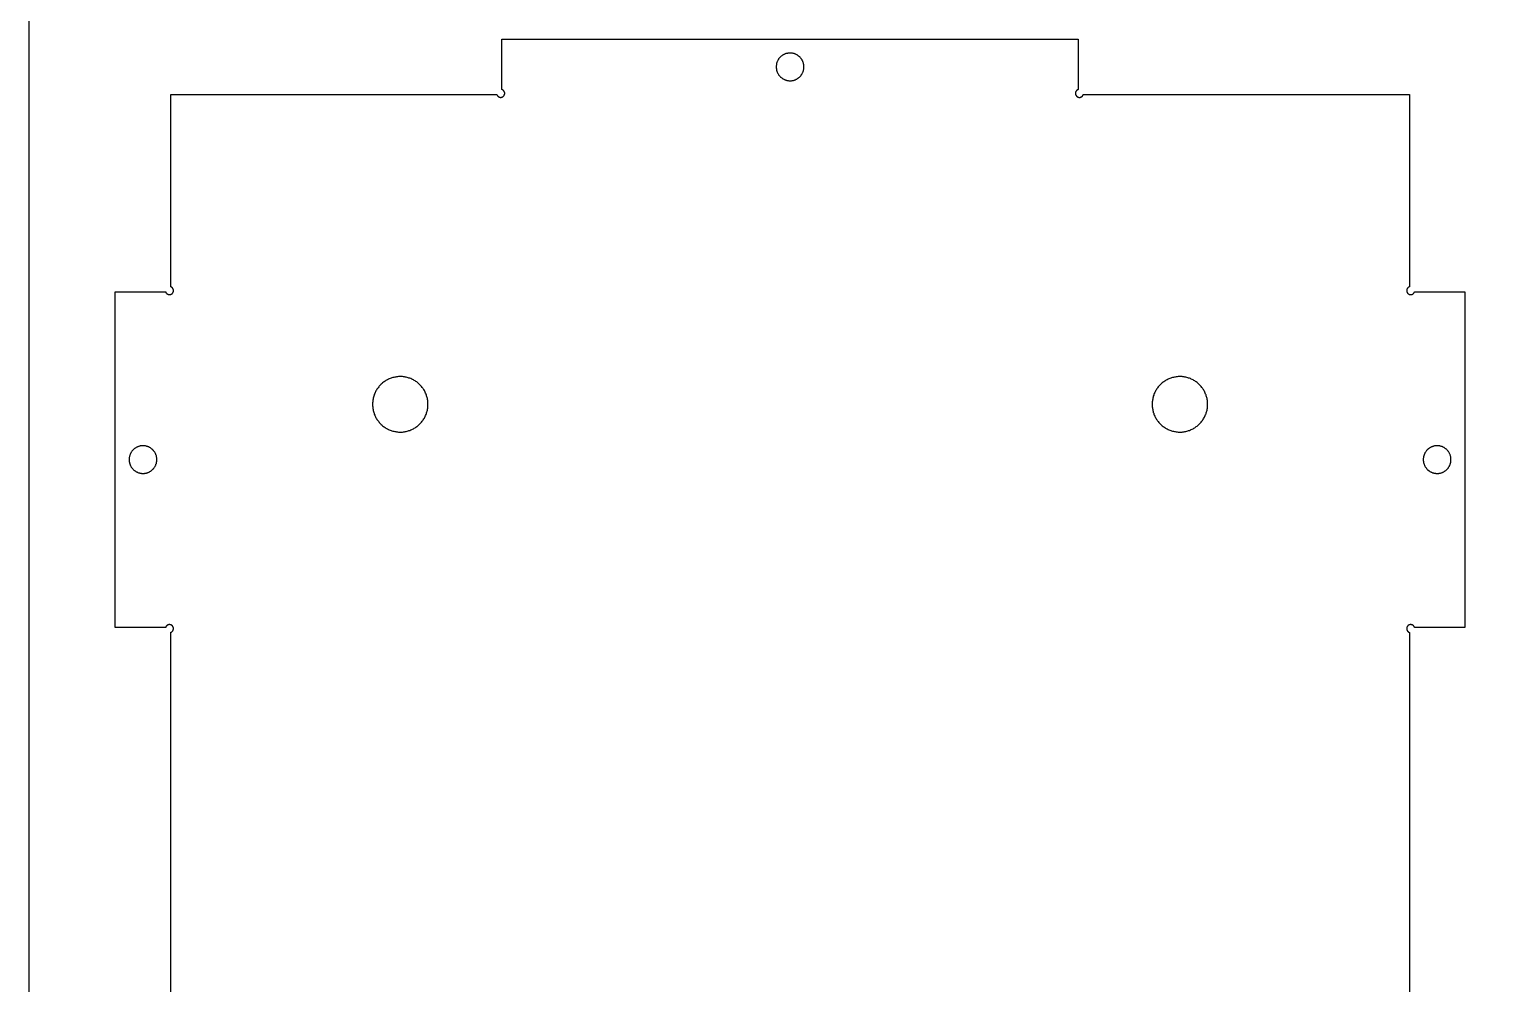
# Model space of a CAD drawing. Header units: millimetres. Extents: x -4.8 to 28.2, y -105.7 to -66.7.
# Drawn here: x -4.75 to 11.08, y -95.42 to -85.1 of the extents above; entities that cross this region are included whole.
import ezdxf

# ---------------------------------------------------------------- set-up
doc = ezdxf.new("R2010")
doc.units = ezdxf.units.MM
doc.header["$MEASUREMENT"] = 0
doc.layers.add('Aclicical-Shet', color=5, linetype='Continuous', true_color=0x0000ff)
doc.layers.add('cut', color=7, linetype='Continuous', true_color=0x000000)

msp = doc.modelspace()

# ---------------------------------------------------------------- linework, layer by layer
at = {"layer": 'Aclicical-Shet'}
msp.add_lwpolyline([(28.245, -66.744), (28.245, -105.744), (-4.755, -105.744), (-4.755, -66.744), (28.245, -66.744)], dxfattribs=at)
at = {"layer": 'cut'}
for points in [[(-3.825, -87.936), (-3.279, -87.936), (-3.279, -87.938), (-3.278, -87.939), (-3.278, -87.941), (-3.277, -87.942), (-3.276, -87.943), (-3.276, -87.945), (-3.275, -87.946), (-3.274, -87.947), (-3.273, -87.948), (-3.272, -87.949), (-3.271, -87.951), (-3.27, -87.952), (-3.269, -87.953), (-3.268, -87.954), (-3.267, -87.955), (-3.266, -87.956), (-3.265, -87.957), (-3.264, -87.958), (-3.262, -87.959), (-3.261, -87.959), (-3.26, -87.96), (-3.258, -87.961), (-3.257, -87.962), (-3.256, -87.962), (-3.254, -87.963), (-3.253, -87.963), (-3.251, -87.964), (-3.25, -87.964), (-3.249, -87.965), (-3.247, -87.965), (-3.246, -87.965), (-3.244, -87.965), (-3.243, -87.966), (-3.241, -87.966), (-3.24, -87.966), (-3.238, -87.966), (-3.237, -87.966), (-3.235, -87.966), (-3.234, -87.966), (-3.232, -87.965), (-3.231, -87.965), (-3.229, -87.965), (-3.228, -87.965), (-3.226, -87.964), (-3.225, -87.964), (-3.223, -87.963), (-3.222, -87.963), (-3.221, -87.962), (-3.219, -87.961), (-3.218, -87.961), (-3.217, -87.96), (-3.215, -87.959), (-3.214, -87.958), (-3.213, -87.958), (-3.212, -87.957), (-3.21, -87.956), (-3.209, -87.955), (-3.208, -87.954), (-3.207, -87.953), (-3.206, -87.952), (-3.205, -87.95), (-3.204, -87.949), (-3.203, -87.948), (-3.202, -87.947), (-3.202, -87.946), (-3.201, -87.944), (-3.2, -87.943), (-3.199, -87.942), (-3.199, -87.94), (-3.198, -87.939), (-3.198, -87.937), (-3.197, -87.936), (-3.197, -87.935), (-3.196, -87.933), (-3.196, -87.932), (-3.196, -87.93), (-3.196, -87.929), (-3.195, -87.927), (-3.195, -87.926), (-3.195, -87.924), (-3.195, -87.923), (-3.195, -87.921), (-3.195, -87.92), (-3.195, -87.918), (-3.195, -87.917), (-3.196, -87.915), (-3.196, -87.914), (-3.196, -87.912), (-3.197, -87.911), (-3.197, -87.909), (-3.198, -87.908), (-3.198, -87.907), (-3.199, -87.905), (-3.199, -87.904), (-3.2, -87.903), (-3.201, -87.901), (-3.201, -87.9), (-3.202, -87.899), (-3.203, -87.897), (-3.204, -87.896), (-3.205, -87.895), (-3.206, -87.894), (-3.207, -87.893), (-3.208, -87.892), (-3.209, -87.891), (-3.21, -87.89), (-3.211, -87.889), (-3.213, -87.888), (-3.214, -87.887), (-3.215, -87.886), (-3.216, -87.885), (-3.218, -87.885), (-3.219, -87.884), (-3.22, -87.883), (-3.222, -87.883), (-3.223, -87.882), (-3.225, -87.882), (-3.225, -85.803), (0.304, -85.803), (0.304, -85.804), (0.305, -85.805), (0.306, -85.807), (0.306, -85.808), (0.307, -85.809), (0.308, -85.811), (0.308, -85.812), (0.309, -85.813), (0.31, -85.814), (0.311, -85.816), (0.312, -85.817), (0.313, -85.818), (0.314, -85.819), (0.315, -85.82), (0.316, -85.821), (0.317, -85.822), (0.318, -85.823), (0.32, -85.824), (0.321, -85.825), (0.322, -85.826), (0.323, -85.826), (0.325, -85.827), (0.326, -85.828), (0.328, -85.828), (0.329, -85.829), (0.33, -85.83), (0.332, -85.83), (0.333, -85.83), (0.335, -85.831), (0.336, -85.831), (0.338, -85.831), (0.339, -85.832), (0.341, -85.832), (0.342, -85.832), (0.344, -85.832), (0.345, -85.832), (0.347, -85.832), (0.348, -85.832), (0.35, -85.832), (0.351, -85.832), (0.353, -85.831), (0.354, -85.831), (0.355, -85.831), (0.357, -85.83), (0.358, -85.83), (0.36, -85.829), (0.361, -85.829), (0.363, -85.828), (0.364, -85.828), (0.365, -85.827), (0.367, -85.826), (0.368, -85.825), (0.369, -85.825), (0.37, -85.824), (0.372, -85.823), (0.373, -85.822), (0.374, -85.821), (0.375, -85.82), (0.376, -85.819), (0.377, -85.818), (0.378, -85.817), (0.379, -85.815), (0.38, -85.814), (0.381, -85.813), (0.382, -85.812), (0.382, -85.81), (0.383, -85.809), (0.384, -85.808), (0.384, -85.806), (0.385, -85.805), (0.385, -85.804), (0.386, -85.802), (0.386, -85.801), (0.387, -85.799), (0.387, -85.798), (0.387, -85.796), (0.388, -85.795), (0.388, -85.793), (0.388, -85.792), (0.388, -85.79), (0.388, -85.789), (0.388, -85.787), (0.388, -85.786), (0.388, -85.784), (0.388, -85.783), (0.388, -85.781), (0.387, -85.78), (0.387, -85.779), (0.387, -85.777), (0.386, -85.776), (0.386, -85.774), (0.385, -85.773), (0.384, -85.771), (0.384, -85.77), (0.383, -85.769), (0.382, -85.767), (0.382, -85.766), (0.381, -85.765), (0.38, -85.764), (0.379, -85.762), (0.378, -85.761), (0.377, -85.76), (0.376, -85.759), (0.375, -85.758), (0.374, -85.757), (0.373, -85.756), (0.372, -85.755), (0.371, -85.754), (0.369, -85.753), (0.368, -85.752), (0.367, -85.752), (0.366, -85.751), (0.364, -85.75), (0.363, -85.749), (0.361, -85.749), (0.36, -85.748), (0.359, -85.748), (0.359, -85.203), (6.592, -85.203), (6.592, -85.748), (6.591, -85.748), (6.589, -85.749), (6.588, -85.749), (6.587, -85.75), (6.585, -85.751), (6.584, -85.752), (6.583, -85.752), (6.582, -85.753), (6.58, -85.754), (6.579, -85.755), (6.578, -85.756), (6.577, -85.757), (6.576, -85.758), (6.575, -85.759), (6.574, -85.76), (6.573, -85.761), (6.572, -85.762), (6.571, -85.764), (6.57, -85.765), (6.569, -85.766), (6.568, -85.767), (6.568, -85.769), (6.567, -85.77), (6.566, -85.771), (6.566, -85.773), (6.565, -85.774), (6.565, -85.776), (6.564, -85.777), (6.564, -85.779), (6.564, -85.78), (6.563, -85.781), (6.563, -85.783), (6.563, -85.784), (6.563, -85.786), (6.563, -85.787), (6.563, -85.789), (6.563, -85.79), (6.563, -85.792), (6.563, -85.793), (6.563, -85.795), (6.563, -85.796), (6.564, -85.798), (6.564, -85.799), (6.564, -85.801), (6.565, -85.802), (6.565, -85.804), (6.566, -85.805), (6.567, -85.806), (6.567, -85.808), (6.568, -85.809), (6.569, -85.81), (6.569, -85.812), (6.57, -85.813), (6.571, -85.814), (6.572, -85.815), (6.573, -85.817), (6.574, -85.818), (6.575, -85.819), (6.576, -85.82), (6.577, -85.821), (6.578, -85.822), (6.579, -85.823), (6.581, -85.824), (6.582, -85.825), (6.583, -85.825), (6.584, -85.826), (6.586, -85.827), (6.587, -85.828), (6.588, -85.828), (6.59, -85.829), (6.591, -85.829), (6.593, -85.83), (6.594, -85.83), (6.595, -85.831), (6.597, -85.831), (6.598, -85.831), (6.6, -85.832), (6.601, -85.832), (6.603, -85.832), (6.604, -85.832), (6.606, -85.832), (6.607, -85.832), (6.609, -85.832), (6.61, -85.832), (6.612, -85.832), (6.613, -85.831), (6.615, -85.831), (6.616, -85.831), (6.618, -85.83), (6.619, -85.83), (6.621, -85.83), (6.622, -85.829), (6.623, -85.828), (6.625, -85.828), (6.626, -85.827), (6.627, -85.826), (6.629, -85.826), (6.63, -85.825), (6.631, -85.824), (6.632, -85.823), (6.634, -85.822), (6.635, -85.821), (6.636, -85.82), (6.637, -85.819), (6.638, -85.818), (6.639, -85.817), (6.64, -85.816), (6.641, -85.814), (6.642, -85.813), (6.642, -85.812), (6.643, -85.811), (6.644, -85.809), (6.645, -85.808), (6.645, -85.807), (6.646, -85.805), (6.646, -85.804), (6.647, -85.803), (10.175, -85.803), (10.175, -87.882), (10.174, -87.882), (10.173, -87.883), (10.171, -87.883), (10.17, -87.884), (10.169, -87.885), (10.167, -87.885), (10.166, -87.886), (10.165, -87.887), (10.163, -87.888), (10.162, -87.889), (10.161, -87.89), (10.16, -87.891), (10.159, -87.892), (10.158, -87.893), (10.157, -87.894), (10.156, -87.895), (10.155, -87.896), (10.154, -87.897), (10.153, -87.899), (10.152, -87.9), (10.152, -87.901), (10.151, -87.903), (10.15, -87.904), (10.15, -87.905), (10.149, -87.907), (10.148, -87.908), (10.148, -87.909), (10.148, -87.911), (10.147, -87.912), (10.147, -87.914), (10.147, -87.915), (10.146, -87.917), (10.146, -87.918), (10.146, -87.92), (10.146, -87.921), (10.146, -87.923), (10.146, -87.924), (10.146, -87.926), (10.146, -87.927), (10.146, -87.929), (10.147, -87.93), (10.147, -87.932), (10.147, -87.933), (10.148, -87.935), (10.148, -87.936), (10.149, -87.937), (10.149, -87.939), (10.15, -87.94), (10.15, -87.942), (10.151, -87.943), (10.152, -87.944), (10.153, -87.946), (10.153, -87.947), (10.154, -87.948), (10.155, -87.949), (10.156, -87.95), (10.157, -87.952), (10.158, -87.953), (10.159, -87.954), (10.16, -87.955), (10.161, -87.956), (10.163, -87.957), (10.164, -87.958), (10.165, -87.958), (10.166, -87.959), (10.168, -87.96), (10.169, -87.961), (10.17, -87.961), (10.172, -87.962), (10.173, -87.963), (10.174, -87.963), (10.176, -87.964), (10.177, -87.964), (10.179, -87.965), (10.18, -87.965), (10.182, -87.965), (10.183, -87.965), (10.185, -87.966), (10.186, -87.966), (10.188, -87.966), (10.189, -87.966), (10.191, -87.966), (10.192, -87.966), (10.194, -87.966), (10.195, -87.965), (10.197, -87.965), (10.198, -87.965), (10.199, -87.965), (10.201, -87.964), (10.202, -87.964), (10.204, -87.963), (10.205, -87.963), (10.207, -87.962), (10.208, -87.962), (10.209, -87.961), (10.211, -87.96), (10.212, -87.959), (10.213, -87.959), (10.214, -87.958), (10.216, -87.957), (10.217, -87.956), (10.218, -87.955), (10.219, -87.954), (10.22, -87.953), (10.221, -87.952), (10.222, -87.951), (10.223, -87.949), (10.224, -87.948), (10.225, -87.947), (10.226, -87.946), (10.226, -87.945), (10.227, -87.943), (10.228, -87.942), (10.229, -87.941), (10.229, -87.939), (10.23, -87.938), (10.23, -87.936), (10.775, -87.936), (10.775, -91.565), (10.23, -91.565), (10.23, -91.563), (10.229, -91.562), (10.229, -91.56), (10.228, -91.559), (10.227, -91.558), (10.226, -91.556), (10.226, -91.555), (10.225, -91.554), (10.224, -91.553), (10.223, -91.551), (10.222, -91.55), (10.221, -91.549), (10.22, -91.548), (10.219, -91.547), (10.218, -91.546), (10.217, -91.545), (10.216, -91.544), (10.214, -91.543), (10.213, -91.542), (10.212, -91.541), (10.211, -91.541), (10.209, -91.54), (10.208, -91.539), (10.207, -91.539), (10.205, -91.538), (10.204, -91.538), (10.202, -91.537), (10.201, -91.537), (10.199, -91.536), (10.198, -91.536), (10.197, -91.536), (10.195, -91.535), (10.194, -91.535), (10.192, -91.535), (10.191, -91.535), (10.189, -91.535), (10.188, -91.535), (10.186, -91.535), (10.185, -91.535), (10.183, -91.536), (10.182, -91.536), (10.18, -91.536), (10.179, -91.536), (10.177, -91.537), (10.176, -91.537), (10.174, -91.538), (10.173, -91.538), (10.172, -91.539), (10.17, -91.539), (10.169, -91.54), (10.168, -91.541), (10.166, -91.542), (10.165, -91.542), (10.164, -91.543), (10.163, -91.544), (10.161, -91.545), (10.16, -91.546), (10.159, -91.547), (10.158, -91.548), (10.157, -91.549), (10.156, -91.551), (10.155, -91.552), (10.154, -91.553), (10.153, -91.554), (10.153, -91.555), (10.152, -91.557), (10.151, -91.558), (10.15, -91.559), (10.15, -91.561), (10.149, -91.562), (10.149, -91.563), (10.148, -91.565), (10.148, -91.566), (10.147, -91.568), (10.147, -91.569), (10.147, -91.571), (10.146, -91.572), (10.146, -91.574), (10.146, -91.575), (10.146, -91.577), (10.146, -91.578), (10.146, -91.58), (10.146, -91.581), (10.146, -91.583), (10.146, -91.584), (10.147, -91.586), (10.147, -91.587), (10.147, -91.589), (10.148, -91.59), (10.148, -91.591), (10.148, -91.593), (10.149, -91.594), (10.15, -91.596), (10.15, -91.597), (10.151, -91.598), (10.152, -91.6), (10.152, -91.601), (10.153, -91.602), (10.154, -91.604), (10.155, -91.605), (10.156, -91.606), (10.157, -91.607), (10.158, -91.608), (10.159, -91.609), (10.16, -91.61), (10.161, -91.611), (10.162, -91.612), (10.163, -91.613), (10.165, -91.614), (10.166, -91.615), (10.167, -91.616), (10.169, -91.616), (10.17, -91.617), (10.171, -91.618), (10.173, -91.618), (10.174, -91.619), (10.175, -91.619), (10.175, -104.543)], [(3.625, -85.503), (3.625, -85.497), (3.625, -85.492), (3.625, -85.487), (3.624, -85.482), (3.623, -85.477), (3.622, -85.472), (3.621, -85.466), (3.62, -85.461), (3.618, -85.456), (3.616, -85.452), (3.615, -85.447), (3.613, -85.442), (3.61, -85.437), (3.608, -85.432), (3.606, -85.428), (3.603, -85.423), (3.6, -85.419), (3.597, -85.415), (3.594, -85.411), (3.591, -85.407), (3.587, -85.403), (3.584, -85.399), (3.58, -85.395), (3.576, -85.392), (3.572, -85.388), (3.568, -85.385), (3.564, -85.382), (3.56, -85.379), (3.556, -85.376), (3.551, -85.373), (3.547, -85.371), (3.542, -85.368), (3.537, -85.366), (3.533, -85.364), (3.528, -85.362), (3.523, -85.36), (3.518, -85.359), (3.513, -85.357), (3.508, -85.356), (3.503, -85.355), (3.497, -85.354), (3.492, -85.354), (3.487, -85.353), (3.482, -85.353), (3.477, -85.353), (3.472, -85.353), (3.466, -85.353), (3.461, -85.353), (3.456, -85.354), (3.451, -85.355), (3.446, -85.356), (3.441, -85.357), (3.436, -85.358), (3.431, -85.359), (3.426, -85.361), (3.421, -85.363), (3.416, -85.365), (3.411, -85.367), (3.407, -85.369), (3.402, -85.372), (3.397, -85.374), (3.393, -85.377), (3.389, -85.38), (3.385, -85.383), (3.38, -85.386), (3.376, -85.39), (3.373, -85.393), (3.369, -85.397), (3.365, -85.401), (3.362, -85.405), (3.359, -85.409), (3.355, -85.413), (3.352, -85.417), (3.349, -85.421), (3.347, -85.426), (3.344, -85.43), (3.342, -85.435), (3.339, -85.439), (3.337, -85.444), (3.335, -85.449), (3.334, -85.454), (3.332, -85.459), (3.33, -85.464), (3.329, -85.469), (3.328, -85.474), (3.327, -85.479), (3.327, -85.484), (3.326, -85.49), (3.326, -85.495), (3.325, -85.5), (3.325, -85.505), (3.326, -85.51), (3.326, -85.516), (3.327, -85.521), (3.327, -85.526), (3.328, -85.531), (3.329, -85.536), (3.33, -85.541), (3.332, -85.546), (3.334, -85.551), (3.335, -85.556), (3.337, -85.561), (3.339, -85.566), (3.342, -85.57), (3.344, -85.575), (3.347, -85.579), (3.349, -85.584), (3.352, -85.588), (3.355, -85.592), (3.359, -85.597), (3.362, -85.601), (3.365, -85.604), (3.369, -85.608), (3.373, -85.612), (3.376, -85.615), (3.38, -85.619), (3.385, -85.622), (3.389, -85.625), (3.393, -85.628), (3.397, -85.631), (3.402, -85.633), (3.407, -85.636), (3.411, -85.638), (3.416, -85.64), (3.421, -85.642), (3.426, -85.644), (3.431, -85.646), (3.436, -85.647), (3.441, -85.648), (3.446, -85.65), (3.451, -85.651), (3.456, -85.651), (3.461, -85.652), (3.466, -85.652), (3.472, -85.652), (3.477, -85.653), (3.482, -85.652), (3.487, -85.652), (3.492, -85.652), (3.497, -85.651), (3.503, -85.65), (3.508, -85.649), (3.513, -85.648), (3.518, -85.646), (3.523, -85.645), (3.528, -85.643), (3.533, -85.641), (3.537, -85.639), (3.542, -85.637), (3.547, -85.635), (3.551, -85.632), (3.556, -85.629), (3.56, -85.626), (3.564, -85.623), (3.568, -85.62), (3.572, -85.617), (3.576, -85.614), (3.58, -85.61), (3.584, -85.606), (3.587, -85.602), (3.591, -85.599), (3.594, -85.594), (3.597, -85.59), (3.6, -85.586), (3.603, -85.582), (3.606, -85.577), (3.608, -85.573), (3.61, -85.568), (3.613, -85.563), (3.615, -85.558), (3.616, -85.554), (3.618, -85.549), (3.62, -85.544), (3.621, -85.539), (3.622, -85.534), (3.623, -85.528), (3.624, -85.523), (3.625, -85.518), (3.625, -85.513), (3.625, -85.508), (3.625, -85.503)], [(-3.225, -104.543), (-3.225, -91.619), (-3.223, -91.619), (-3.222, -91.618), (-3.22, -91.618), (-3.219, -91.617), (-3.218, -91.616), (-3.216, -91.616), (-3.215, -91.615), (-3.214, -91.614), (-3.213, -91.613), (-3.211, -91.612), (-3.21, -91.611), (-3.209, -91.61), (-3.208, -91.609), (-3.207, -91.608), (-3.206, -91.607), (-3.205, -91.606), (-3.204, -91.605), (-3.203, -91.604), (-3.202, -91.602), (-3.201, -91.601), (-3.201, -91.6), (-3.2, -91.598), (-3.199, -91.597), (-3.199, -91.596), (-3.198, -91.594), (-3.198, -91.593), (-3.197, -91.591), (-3.197, -91.59), (-3.196, -91.589), (-3.196, -91.587), (-3.196, -91.586), (-3.195, -91.584), (-3.195, -91.583), (-3.195, -91.581), (-3.195, -91.58), (-3.195, -91.578), (-3.195, -91.577), (-3.195, -91.575), (-3.195, -91.574), (-3.196, -91.572), (-3.196, -91.571), (-3.196, -91.569), (-3.196, -91.568), (-3.197, -91.566), (-3.197, -91.565), (-3.198, -91.563), (-3.198, -91.562), (-3.199, -91.561), (-3.199, -91.559), (-3.2, -91.558), (-3.201, -91.557), (-3.202, -91.555), (-3.202, -91.554), (-3.203, -91.553), (-3.204, -91.552), (-3.205, -91.551), (-3.206, -91.549), (-3.207, -91.548), (-3.208, -91.547), (-3.209, -91.546), (-3.21, -91.545), (-3.212, -91.544), (-3.213, -91.543), (-3.214, -91.542), (-3.215, -91.542), (-3.217, -91.541), (-3.218, -91.54), (-3.219, -91.539), (-3.221, -91.539), (-3.222, -91.538), (-3.223, -91.538), (-3.225, -91.537), (-3.226, -91.537), (-3.228, -91.536), (-3.229, -91.536), (-3.231, -91.536), (-3.232, -91.536), (-3.234, -91.535), (-3.235, -91.535), (-3.237, -91.535), (-3.238, -91.535), (-3.24, -91.535), (-3.241, -91.535), (-3.243, -91.535), (-3.244, -91.535), (-3.246, -91.536), (-3.247, -91.536), (-3.249, -91.536), (-3.25, -91.537), (-3.251, -91.537), (-3.253, -91.538), (-3.254, -91.538), (-3.256, -91.539), (-3.257, -91.539), (-3.258, -91.54), (-3.26, -91.541), (-3.261, -91.541), (-3.262, -91.542), (-3.264, -91.543), (-3.265, -91.544), (-3.266, -91.545), (-3.267, -91.546), (-3.268, -91.547), (-3.269, -91.548), (-3.27, -91.549), (-3.271, -91.55), (-3.272, -91.551), (-3.273, -91.553), (-3.274, -91.554), (-3.275, -91.555), (-3.276, -91.556), (-3.276, -91.558), (-3.277, -91.559), (-3.278, -91.56), (-3.278, -91.562), (-3.279, -91.563), (-3.279, -91.565), (-3.825, -91.565), (-3.825, -87.936)], [(-0.442, -89.153), (-0.442, -89.142), (-0.442, -89.132), (-0.443, -89.121), (-0.444, -89.111), (-0.446, -89.101), (-0.448, -89.091), (-0.45, -89.08), (-0.453, -89.07), (-0.456, -89.06), (-0.459, -89.05), (-0.463, -89.041), (-0.467, -89.031), (-0.472, -89.022), (-0.476, -89.012), (-0.481, -89.003), (-0.487, -88.994), (-0.492, -88.986), (-0.498, -88.977), (-0.504, -88.969), (-0.511, -88.961), (-0.518, -88.953), (-0.525, -88.945), (-0.532, -88.938), (-0.54, -88.931), (-0.548, -88.924), (-0.556, -88.917), (-0.564, -88.911), (-0.572, -88.905), (-0.581, -88.899), (-0.59, -88.894), (-0.599, -88.889), (-0.608, -88.884), (-0.618, -88.879), (-0.627, -88.875), (-0.637, -88.871), (-0.647, -88.868), (-0.657, -88.865), (-0.667, -88.862), (-0.677, -88.86), (-0.687, -88.858), (-0.697, -88.856), (-0.708, -88.854), (-0.718, -88.853), (-0.729, -88.853), (-0.739, -88.853), (-0.749, -88.853), (-0.76, -88.853), (-0.77, -88.854), (-0.781, -88.855), (-0.791, -88.857), (-0.801, -88.859), (-0.811, -88.861), (-0.821, -88.863), (-0.831, -88.866), (-0.841, -88.87), (-0.851, -88.873), (-0.861, -88.877), (-0.87, -88.881), (-0.879, -88.886), (-0.889, -88.891), (-0.898, -88.896), (-0.906, -88.902), (-0.915, -88.908), (-0.923, -88.914), (-0.932, -88.92), (-0.939, -88.927), (-0.947, -88.934), (-0.955, -88.941), (-0.962, -88.949), (-0.969, -88.957), (-0.975, -88.965), (-0.982, -88.973), (-0.988, -88.981), (-0.994, -88.99), (-0.999, -88.999), (-1.004, -89.008), (-1.009, -89.017), (-1.014, -89.026), (-1.018, -89.036), (-1.022, -89.046), (-1.025, -89.055), (-1.029, -89.065), (-1.031, -89.075), (-1.034, -89.085), (-1.036, -89.096), (-1.038, -89.106), (-1.039, -89.116), (-1.04, -89.127), (-1.041, -89.137), (-1.042, -89.147), (-1.042, -89.158), (-1.041, -89.168), (-1.04, -89.179), (-1.039, -89.189), (-1.038, -89.199), (-1.036, -89.209), (-1.034, -89.22), (-1.031, -89.23), (-1.029, -89.24), (-1.025, -89.25), (-1.022, -89.259), (-1.018, -89.269), (-1.014, -89.279), (-1.009, -89.288), (-1.004, -89.297), (-0.999, -89.306), (-0.994, -89.315), (-0.988, -89.324), (-0.982, -89.332), (-0.975, -89.34), (-0.969, -89.348), (-0.962, -89.356), (-0.955, -89.364), (-0.947, -89.371), (-0.939, -89.378), (-0.932, -89.385), (-0.923, -89.391), (-0.915, -89.397), (-0.906, -89.403), (-0.898, -89.409), (-0.889, -89.414), (-0.879, -89.419), (-0.87, -89.424), (-0.861, -89.428), (-0.851, -89.432), (-0.841, -89.436), (-0.831, -89.439), (-0.821, -89.442), (-0.811, -89.444), (-0.801, -89.447), (-0.791, -89.448), (-0.781, -89.45), (-0.77, -89.451), (-0.76, -89.452), (-0.749, -89.452), (-0.739, -89.453), (-0.729, -89.452), (-0.718, -89.452), (-0.708, -89.451), (-0.697, -89.449), (-0.687, -89.448), (-0.677, -89.446), (-0.667, -89.443), (-0.657, -89.44), (-0.647, -89.437), (-0.637, -89.434), (-0.627, -89.43), (-0.618, -89.426), (-0.608, -89.421), (-0.599, -89.417), (-0.59, -89.411), (-0.581, -89.406), (-0.572, -89.4), (-0.564, -89.394), (-0.556, -89.388), (-0.548, -89.381), (-0.54, -89.375), (-0.532, -89.367), (-0.525, -89.36), (-0.518, -89.352), (-0.511, -89.344), (-0.504, -89.336), (-0.498, -89.328), (-0.492, -89.319), (-0.487, -89.311), (-0.481, -89.302), (-0.476, -89.293), (-0.472, -89.283), (-0.467, -89.274), (-0.463, -89.264), (-0.459, -89.255), (-0.456, -89.245), (-0.453, -89.235), (-0.45, -89.225), (-0.448, -89.215), (-0.446, -89.204), (-0.444, -89.194), (-0.443, -89.184), (-0.442, -89.173), (-0.442, -89.163), (-0.442, -89.153)], [(7.992, -89.153), (7.992, -89.142), (7.992, -89.132), (7.991, -89.121), (7.99, -89.111), (7.988, -89.101), (7.986, -89.091), (7.984, -89.08), (7.981, -89.07), (7.978, -89.06), (7.975, -89.05), (7.971, -89.041), (7.967, -89.031), (7.962, -89.022), (7.958, -89.012), (7.953, -89.003), (7.947, -88.994), (7.942, -88.986), (7.936, -88.977), (7.93, -88.969), (7.923, -88.961), (7.916, -88.953), (7.909, -88.945), (7.902, -88.938), (7.894, -88.931), (7.886, -88.924), (7.878, -88.917), (7.87, -88.911), (7.862, -88.905), (7.853, -88.899), (7.844, -88.894), (7.835, -88.889), (7.826, -88.884), (7.816, -88.879), (7.807, -88.875), (7.797, -88.871), (7.787, -88.868), (7.777, -88.865), (7.767, -88.862), (7.757, -88.86), (7.747, -88.858), (7.737, -88.856), (7.726, -88.854), (7.716, -88.853), (7.705, -88.853), (7.695, -88.853), (7.685, -88.853), (7.674, -88.853), (7.664, -88.854), (7.653, -88.855), (7.643, -88.857), (7.633, -88.859), (7.623, -88.861), (7.613, -88.863), (7.603, -88.866), (7.593, -88.87), (7.583, -88.873), (7.573, -88.877), (7.564, -88.881), (7.555, -88.886), (7.545, -88.891), (7.536, -88.896), (7.528, -88.902), (7.519, -88.908), (7.511, -88.914), (7.502, -88.92), (7.495, -88.927), (7.487, -88.934), (7.479, -88.941), (7.472, -88.949), (7.465, -88.957), (7.459, -88.965), (7.452, -88.973), (7.446, -88.981), (7.44, -88.99), (7.435, -88.999), (7.43, -89.008), (7.425, -89.017), (7.42, -89.026), (7.416, -89.036), (7.412, -89.046), (7.409, -89.055), (7.405, -89.065), (7.403, -89.075), (7.4, -89.085), (7.398, -89.096), (7.396, -89.106), (7.395, -89.116), (7.394, -89.127), (7.393, -89.137), (7.392, -89.147), (7.392, -89.158), (7.393, -89.168), (7.394, -89.179), (7.395, -89.189), (7.396, -89.199), (7.398, -89.209), (7.4, -89.22), (7.403, -89.23), (7.405, -89.24), (7.409, -89.25), (7.412, -89.259), (7.416, -89.269), (7.42, -89.279), (7.425, -89.288), (7.43, -89.297), (7.435, -89.306), (7.44, -89.315), (7.446, -89.324), (7.452, -89.332), (7.459, -89.34), (7.465, -89.348), (7.472, -89.356), (7.479, -89.364), (7.487, -89.371), (7.495, -89.378), (7.502, -89.385), (7.511, -89.391), (7.519, -89.397), (7.528, -89.403), (7.536, -89.409), (7.545, -89.414), (7.555, -89.419), (7.564, -89.424), (7.573, -89.428), (7.583, -89.432), (7.593, -89.436), (7.603, -89.439), (7.613, -89.442), (7.623, -89.444), (7.633, -89.447), (7.643, -89.448), (7.653, -89.45), (7.664, -89.451), (7.674, -89.452), (7.685, -89.452), (7.695, -89.453), (7.705, -89.452), (7.716, -89.452), (7.726, -89.451), (7.737, -89.449), (7.747, -89.448), (7.757, -89.446), (7.767, -89.443), (7.777, -89.44), (7.787, -89.437), (7.797, -89.434), (7.807, -89.43), (7.816, -89.426), (7.826, -89.421), (7.835, -89.417), (7.844, -89.411), (7.853, -89.406), (7.862, -89.4), (7.87, -89.394), (7.878, -89.388), (7.886, -89.381), (7.894, -89.375), (7.902, -89.367), (7.909, -89.36), (7.916, -89.352), (7.923, -89.344), (7.93, -89.336), (7.936, -89.328), (7.942, -89.319), (7.947, -89.311), (7.953, -89.302), (7.958, -89.293), (7.962, -89.283), (7.967, -89.274), (7.971, -89.264), (7.975, -89.255), (7.978, -89.245), (7.981, -89.235), (7.984, -89.225), (7.986, -89.215), (7.988, -89.204), (7.99, -89.194), (7.991, -89.184), (7.992, -89.173), (7.992, -89.163), (7.992, -89.153)], [(-3.375, -89.75), (-3.375, -89.745), (-3.375, -89.74), (-3.375, -89.735), (-3.376, -89.73), (-3.377, -89.725), (-3.378, -89.719), (-3.379, -89.714), (-3.38, -89.709), (-3.382, -89.704), (-3.384, -89.699), (-3.385, -89.695), (-3.387, -89.69), (-3.39, -89.685), (-3.392, -89.68), (-3.394, -89.676), (-3.397, -89.671), (-3.4, -89.667), (-3.403, -89.663), (-3.406, -89.659), (-3.409, -89.654), (-3.413, -89.651), (-3.416, -89.647), (-3.42, -89.643), (-3.424, -89.639), (-3.428, -89.636), (-3.432, -89.633), (-3.436, -89.63), (-3.44, -89.627), (-3.444, -89.624), (-3.449, -89.621), (-3.453, -89.618), (-3.458, -89.616), (-3.463, -89.614), (-3.467, -89.612), (-3.472, -89.61), (-3.477, -89.608), (-3.482, -89.607), (-3.487, -89.605), (-3.492, -89.604), (-3.497, -89.603), (-3.503, -89.602), (-3.508, -89.601), (-3.513, -89.601), (-3.518, -89.601), (-3.523, -89.6), (-3.528, -89.601), (-3.534, -89.601), (-3.539, -89.601), (-3.544, -89.602), (-3.549, -89.602), (-3.554, -89.603), (-3.559, -89.605), (-3.564, -89.606), (-3.569, -89.607), (-3.574, -89.609), (-3.579, -89.611), (-3.584, -89.613), (-3.589, -89.615), (-3.593, -89.617), (-3.598, -89.62), (-3.603, -89.622), (-3.607, -89.625), (-3.611, -89.628), (-3.615, -89.631), (-3.62, -89.634), (-3.624, -89.638), (-3.627, -89.641), (-3.631, -89.645), (-3.635, -89.649), (-3.638, -89.652), (-3.641, -89.656), (-3.645, -89.661), (-3.648, -89.665), (-3.651, -89.669), (-3.653, -89.674), (-3.656, -89.678), (-3.658, -89.683), (-3.661, -89.687), (-3.663, -89.692), (-3.665, -89.697), (-3.666, -89.702), (-3.668, -89.707), (-3.67, -89.712), (-3.671, -89.717), (-3.672, -89.722), (-3.673, -89.727), (-3.673, -89.732), (-3.674, -89.737), (-3.674, -89.743), (-3.675, -89.748), (-3.675, -89.753), (-3.674, -89.758), (-3.674, -89.763), (-3.673, -89.769), (-3.673, -89.774), (-3.672, -89.779), (-3.671, -89.784), (-3.67, -89.789), (-3.668, -89.794), (-3.666, -89.799), (-3.665, -89.804), (-3.663, -89.809), (-3.661, -89.814), (-3.658, -89.818), (-3.656, -89.823), (-3.653, -89.827), (-3.651, -89.832), (-3.648, -89.836), (-3.645, -89.84), (-3.641, -89.844), (-3.638, -89.848), (-3.635, -89.852), (-3.631, -89.856), (-3.627, -89.86), (-3.624, -89.863), (-3.62, -89.867), (-3.615, -89.87), (-3.611, -89.873), (-3.607, -89.876), (-3.603, -89.879), (-3.598, -89.881), (-3.593, -89.884), (-3.589, -89.886), (-3.584, -89.888), (-3.579, -89.89), (-3.574, -89.892), (-3.569, -89.894), (-3.564, -89.895), (-3.559, -89.896), (-3.554, -89.897), (-3.549, -89.898), (-3.544, -89.899), (-3.539, -89.9), (-3.534, -89.9), (-3.528, -89.9), (-3.523, -89.9), (-3.518, -89.9), (-3.513, -89.9), (-3.508, -89.9), (-3.503, -89.899), (-3.497, -89.898), (-3.492, -89.897), (-3.487, -89.896), (-3.482, -89.894), (-3.477, -89.893), (-3.472, -89.891), (-3.467, -89.889), (-3.463, -89.887), (-3.458, -89.885), (-3.453, -89.882), (-3.449, -89.88), (-3.444, -89.877), (-3.44, -89.874), (-3.436, -89.871), (-3.432, -89.868), (-3.428, -89.865), (-3.424, -89.861), (-3.42, -89.858), (-3.416, -89.854), (-3.413, -89.85), (-3.409, -89.846), (-3.406, -89.842), (-3.403, -89.838), (-3.4, -89.834), (-3.397, -89.83), (-3.394, -89.825), (-3.392, -89.821), (-3.39, -89.816), (-3.387, -89.811), (-3.385, -89.806), (-3.384, -89.801), (-3.382, -89.797), (-3.38, -89.792), (-3.379, -89.787), (-3.378, -89.781), (-3.377, -89.776), (-3.376, -89.771), (-3.375, -89.766), (-3.375, -89.761), (-3.375, -89.756), (-3.375, -89.75)], [(10.625, -89.75), (10.625, -89.745), (10.625, -89.74), (10.625, -89.735), (10.624, -89.73), (10.623, -89.725), (10.622, -89.719), (10.621, -89.714), (10.62, -89.709), (10.618, -89.704), (10.616, -89.699), (10.615, -89.695), (10.613, -89.69), (10.61, -89.685), (10.608, -89.68), (10.606, -89.676), (10.603, -89.671), (10.6, -89.667), (10.597, -89.663), (10.594, -89.659), (10.591, -89.654), (10.587, -89.651), (10.584, -89.647), (10.58, -89.643), (10.576, -89.639), (10.572, -89.636), (10.568, -89.633), (10.564, -89.63), (10.56, -89.627), (10.556, -89.624), (10.551, -89.621), (10.547, -89.618), (10.542, -89.616), (10.537, -89.614), (10.533, -89.612), (10.528, -89.61), (10.523, -89.608), (10.518, -89.607), (10.513, -89.605), (10.508, -89.604), (10.503, -89.603), (10.497, -89.602), (10.492, -89.601), (10.487, -89.601), (10.482, -89.601), (10.477, -89.6), (10.472, -89.601), (10.466, -89.601), (10.461, -89.601), (10.456, -89.602), (10.451, -89.602), (10.446, -89.603), (10.441, -89.605), (10.436, -89.606), (10.431, -89.607), (10.426, -89.609), (10.421, -89.611), (10.416, -89.613), (10.411, -89.615), (10.407, -89.617), (10.402, -89.62), (10.397, -89.622), (10.393, -89.625), (10.389, -89.628), (10.385, -89.631), (10.38, -89.634), (10.376, -89.638), (10.373, -89.641), (10.369, -89.645), (10.365, -89.649), (10.362, -89.652), (10.359, -89.656), (10.355, -89.661), (10.352, -89.665), (10.349, -89.669), (10.347, -89.674), (10.344, -89.678), (10.342, -89.683), (10.339, -89.687), (10.337, -89.692), (10.335, -89.697), (10.334, -89.702), (10.332, -89.707), (10.33, -89.712), (10.329, -89.717), (10.328, -89.722), (10.327, -89.727), (10.327, -89.732), (10.326, -89.737), (10.326, -89.743), (10.325, -89.748), (10.325, -89.753), (10.326, -89.758), (10.326, -89.763), (10.327, -89.769), (10.327, -89.774), (10.328, -89.779), (10.329, -89.784), (10.33, -89.789), (10.332, -89.794), (10.334, -89.799), (10.335, -89.804), (10.337, -89.809), (10.339, -89.814), (10.342, -89.818), (10.344, -89.823), (10.347, -89.827), (10.349, -89.832), (10.352, -89.836), (10.355, -89.84), (10.359, -89.844), (10.362, -89.848), (10.365, -89.852), (10.369, -89.856), (10.373, -89.86), (10.376, -89.863), (10.38, -89.867), (10.385, -89.87), (10.389, -89.873), (10.393, -89.876), (10.397, -89.879), (10.402, -89.881), (10.407, -89.884), (10.411, -89.886), (10.416, -89.888), (10.421, -89.89), (10.426, -89.892), (10.431, -89.894), (10.436, -89.895), (10.441, -89.896), (10.446, -89.897), (10.451, -89.898), (10.456, -89.899), (10.461, -89.9), (10.466, -89.9), (10.472, -89.9), (10.477, -89.9), (10.482, -89.9), (10.487, -89.9), (10.492, -89.9), (10.497, -89.899), (10.503, -89.898), (10.508, -89.897), (10.513, -89.896), (10.518, -89.894), (10.523, -89.893), (10.528, -89.891), (10.533, -89.889), (10.537, -89.887), (10.542, -89.885), (10.547, -89.882), (10.551, -89.88), (10.556, -89.877), (10.56, -89.874), (10.564, -89.871), (10.568, -89.868), (10.572, -89.865), (10.576, -89.861), (10.58, -89.858), (10.584, -89.854), (10.587, -89.85), (10.591, -89.846), (10.594, -89.842), (10.597, -89.838), (10.6, -89.834), (10.603, -89.83), (10.606, -89.825), (10.608, -89.821), (10.61, -89.816), (10.613, -89.811), (10.615, -89.806), (10.616, -89.801), (10.618, -89.797), (10.62, -89.792), (10.621, -89.787), (10.622, -89.781), (10.623, -89.776), (10.624, -89.771), (10.625, -89.766), (10.625, -89.761), (10.625, -89.756), (10.625, -89.75)]]:
    msp.add_lwpolyline(points, dxfattribs=at)

doc.saveas('drawing.dxf')
